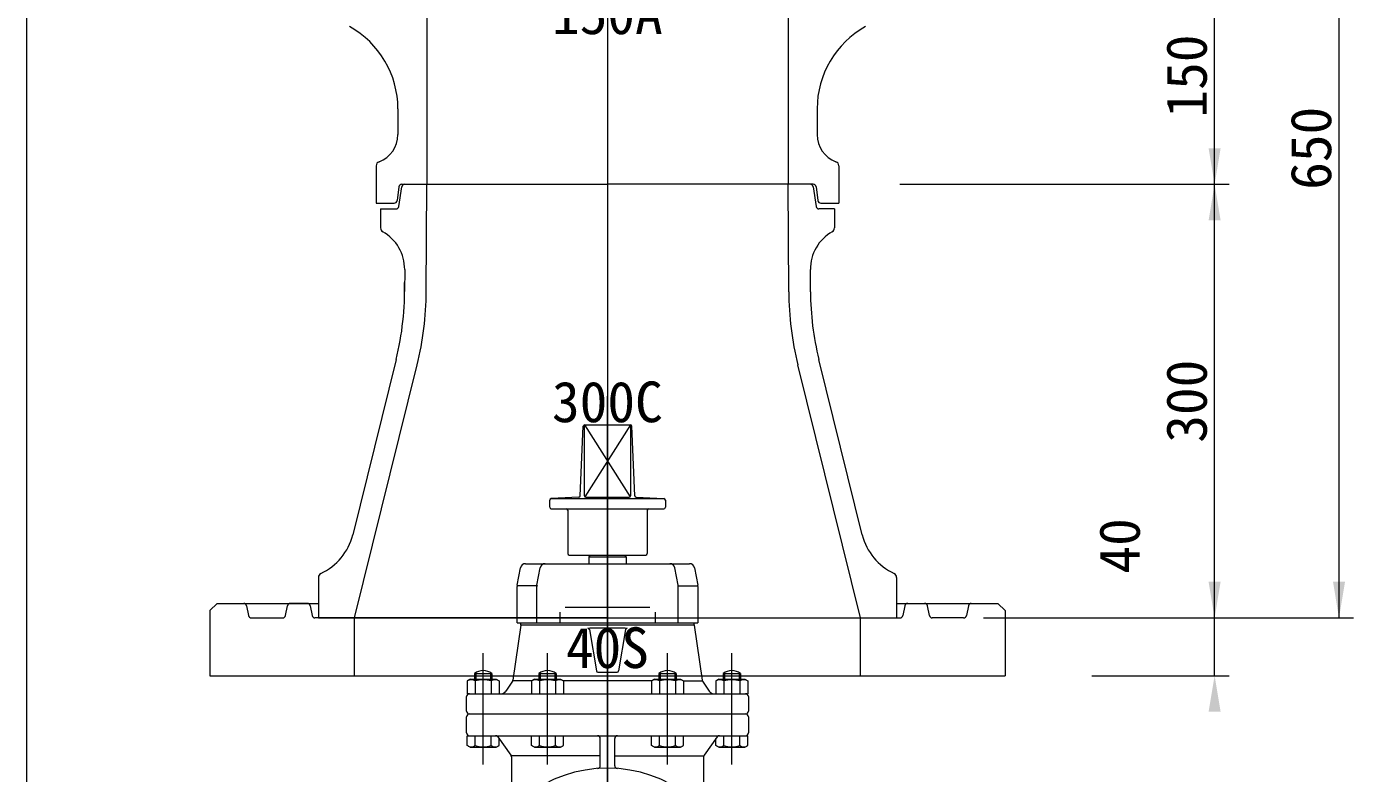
# Model space of a CAD drawing. Units: millimetres, scale not verified. Extents: x -6861 to 6881, y -3554 to 3095.
# Drawn here: x 1261 to 2179, y 2013 to 2530 of the extents above; entities that cross this region are included whole.
import ezdxf
from ezdxf.enums import TextEntityAlignment as Align

# ---------------------------------------------------------------- set-up
doc = ezdxf.new("R2010")
doc.units = ezdxf.units.MM
doc.header["$LTSCALE"] = 20
for name, color, linetype, lineweight in [('0-3_TEMP', 3, 'Continuous', 18), ('0-4_細線', 7, 'Continuous', 18), ('0-5_仕切弁', 7, 'Continuous', 18), ('0-6_寸法', 1, 'Continuous', 18), ('0-7_注釈', 1, 'Continuous', 18), ('0-9_枠線', 6, 'Continuous', 18)]:
    doc.layers.add(name, color=color, linetype=linetype, lineweight=lineweight)
doc.styles.add('ＭＳ ゴシック', font='')
doc.styles.get('ＭＳ ゴシック').set_extended_font_data('MS Gothic')

msp = doc.modelspace()

# ---------------------------------------------------------------- linework, layer by layer
at = {"layer": '0-3_TEMP'}
for p, q in [((1662.8, 2620.78), (1662.8, 2457.78)), ((1662.8, 2470.78), (1662.8, 2170.78)), ((1662.8, 2420.78), (1662.8, 2220.78)), ((1662.8, 2420.78), (1662.8, 2307.78)), ((1662.8, 2420.78), (1662.8, 2120.78)), ((1662.8, 2392.31), (1662.8, 1809)), ((1662.8, 1811.28), (1662.8, 2274.28)), ((1576.8, 2019.28), (1576.8, 2096.28)), ((1621.3, 2019.28), (1621.3, 2096.28)), ((1704.3, 2019.28), (1704.3, 2096.28)), ((1748.8, 2019.28), (1748.8, 2096.28))]:
    msp.add_line(p, q, dxfattribs=at)
at = {"layer": '0-4_細線'}
for p, q in [((1537.8, 2570.78), (1537.8, 2420.78)), ((1787.8, 2570.78), (1787.8, 2420.78)), ((1517.8, 2473.11), (1517.8, 2455.14)), ((1807.8, 2473.11), (1807.8, 2455.14)), ((1502.8, 2433.58), (1502.8, 2420.78)), ((1822.8, 2433.58), (1822.8, 2420.78)), ((1502.8, 2420.78), (1502.8, 2407.78)), ((1518.55, 2419.05), (1517.21, 2409.5)), ((1518.55, 2405.49), (1520.55, 2419.07)), ((1520.54, 2420.78), (1662.8, 2420.78)), ((1537.43, 2346.44), (1537.8, 2420.78)), ((1805.06, 2420.78), (1662.8, 2420.78)), ((1788.17, 2346.44), (1787.8, 2420.78)), ((1805.05, 2419.07), (1807.05, 2405.49)), ((1807.04, 2419.05), (1808.38, 2409.5)), ((1822.8, 2420.78), (1822.8, 2407.78)), ((1502.8, 2407.78), (1515.23, 2407.78)), ((1810.36, 2407.78), (1822.8, 2407.78)), ((1505.8, 2403.78), (1505.8, 2390.58)), ((1505.8, 2403.78), (1516.57, 2403.78)), ((1819.8, 2403.78), (1809.02, 2403.78)), ((1819.8, 2403.78), (1819.8, 2390.58)), ((1522.5, 2361.73), (1522.43, 2346.52)), ((1803.18, 2346.48), (1803.1, 2361.74)), ((1516.57, 2299.47), (1486.56, 2178.22)), ((1487.8, 2120.78), (1531.13, 2295.86)), ((1837.8, 2120.78), (1794.46, 2295.86)), ((1839.03, 2178.22), (1808.97, 2299.66)), ((1462.8, 2148.81), (1462.8, 2120.78)), ((1862.8, 2148.81), (1862.8, 2120.78)), ((1392.8, 2130.78), (1387.8, 2125.78)), ((1392.8, 2130.78), (1455.16, 2130.78)), ((1455.16, 2130.78), (1443.44, 2130.78)), ((1455.16, 2130.78), (1462.8, 2130.78)), ((1862.8, 2130.78), (1870.44, 2130.78)), ((1870.44, 2130.78), (1882.16, 2130.78)), ((1870.44, 2130.78), (1932.8, 2130.78)), ((1937.8, 2125.78), (1932.8, 2130.78)), ((1387.8, 2125.78), (1387.8, 2080.78)), ((1413.12, 2129.17), (1414.48, 2122.38)), ((1416.44, 2120.78), (1438.16, 2120.78)), ((1440.12, 2122.38), (1441.48, 2129.17)), ((1457.12, 2129.17), (1458.48, 2122.38)), ((1662.8, 2120.78), (1460.44, 2120.78)), ((1462.8, 2120.78), (1862.8, 2120.78)), ((1487.8, 2080.78), (1487.8, 2120.78)), ((1662.8, 2120.78), (1865.16, 2120.78)), ((1837.8, 2080.78), (1837.8, 2120.78)), ((1868.48, 2129.17), (1867.12, 2122.38)), ((1885.48, 2122.38), (1884.12, 2129.17)), ((1909.16, 2120.78), (1887.44, 2120.78)), ((1912.48, 2129.17), (1911.12, 2122.38)), ((1937.8, 2125.78), (1937.8, 2080.78)), ((1387.8, 2080.78), (1937.8, 2080.78))]:
    msp.add_line(p, q, dxfattribs=at)
for centre, radius, start, end in [((1452.8, 2473.11), 65, 0, 60.968), ((1872.8, 2473.11), 65, 119.032, 180), ((1497.8, 2455.14), 20, 290.354, 0), ((1827.8, 2455.14), 20, 180, 249.646), ((1505.8, 2433.58), 3, 110.354, 180), ((1819.8, 2433.58), 3, 0, 69.646), ((1520.54, 2418.78), 2, 90, 172.001), ((1522.52, 2418.78), 2, 90, 171.634), ((1803.07, 2418.78), 2, 8.366, 90), ((1805.06, 2418.78), 2, 7.999, 90), ((1515.23, 2409.78), 2, 270, 352.001), ((1516.57, 2405.78), 2, 270, 351.633), ((1809.02, 2405.78), 2, 188.367, 270), ((1810.36, 2409.78), 2, 187.999, 270), ((1508.8, 2390.58), 3, 180, 240.41), ((1492.5, 2361.88), 30, 359.713, 60.41), ((1833.1, 2361.89), 30, 119.608, 180.287), ((1816.8, 2390.58), 3, 299.608, 0), ((1322.43, 2347.52), 200, 346.099, 1.51), ((1322.43, 2347.52), 215, 346.099, 359.713), ((2003.17, 2347.52), 215, 180.287, 193.901), ((2003.17, 2347.48), 200, 180.287, 193.833), ((1447.73, 2187.83), 40, 294.84, 346.099), ((1877.86, 2187.83), 40, 193.901, 245.161), ((1465.8, 2148.81), 3, 114.838, 179.998), ((1859.8, 2148.81), 3, 0.002, 65.162), ((1411.16, 2128.78), 2, 11.309, 90), ((1443.44, 2128.78), 2, 90, 168.691), ((1455.16, 2128.78), 2, 11.309, 90), ((1870.44, 2128.78), 2, 90, 168.691), ((1882.16, 2128.78), 2, 11.309, 90), ((1914.44, 2128.78), 2, 90, 168.691), ((1416.44, 2122.78), 2, 191.309, 270), ((1438.16, 2122.78), 2, 270, 348.691), ((1460.44, 2122.78), 2, 191.309, 270), ((1865.16, 2122.78), 2, 270, 348.691), ((1887.44, 2122.78), 2, 191.309, 270), ((1909.16, 2122.78), 2, 270, 348.691)]:
    msp.add_arc(centre, radius, start, end, dxfattribs=at)
at = {"layer": '0-5_仕切弁'}
for p, q in [((1643.84, 2205.18), (1646, 2253.32)), ((1646.8, 2254.25), (1678.57, 2204.64)), ((1646.8, 2205.28), (1646.8, 2254.25)), ((1647, 2254.28), (1678.59, 2254.28)), ((1678.8, 2254.25), (1647.03, 2204.64)), ((1678.8, 2254.25), (1678.8, 2205.28)), ((1681.76, 2205.18), (1679.59, 2253.32)), ((1642.89, 2204.23), (1623.75, 2203.28)), ((1623.8, 2203.28), (1701.8, 2203.28)), ((1647.8, 2204.28), (1677.8, 2204.28)), ((1682.71, 2204.23), (1701.85, 2203.28)), ((1622.8, 2197.28), (1622.8, 2202.28)), ((1623.8, 2196.28), (1701.8, 2196.28)), ((1635.3, 2195.28), (1635.3, 2165.28)), ((1690.3, 2195.28), (1690.3, 2165.28)), ((1702.8, 2202.28), (1702.8, 2197.28)), ((1606.04, 2158.28), (1719.55, 2158.28)), ((1636.3, 2164.28), (1689.3, 2164.28)), ((1649.8, 2162.98), (1675.8, 2162.98)), ((1675.8, 2162.98), (1675.05, 2164.28)), ((1675.8, 2162.98), (1675.8, 2158.28)), ((1600.36, 2143.32), (1602.6, 2155.41)), ((1614.02, 2143.32), (1616.26, 2155.41)), ((1711.57, 2143.32), (1709.33, 2155.41)), ((1722.99, 2155.41), (1725.23, 2143.32)), ((1600.3, 2117.28), (1600.3, 2142.59)), ((1613.96, 2142.96), (1600.31, 2142.96)), ((1613.96, 2117.28), (1613.96, 2142.59)), ((1711.64, 2142.96), (1725.28, 2142.96)), ((1711.64, 2117.28), (1711.64, 2142.59)), ((1725.3, 2142.59), (1725.3, 2117.28)), ((1629.93, 2124.78), (1629.93, 2117.28)), ((1633.43, 2128.28), (1692.16, 2128.28)), ((1695.66, 2124.78), (1695.66, 2117.28)), ((1602.78, 2115.64), (1597.36, 2077.73)), ((1600.3, 2117.28), (1725.3, 2117.28)), ((1602.8, 2115.92), (1602.8, 2117.28)), ((1722.8, 2115.78), (1602.8, 2115.78)), ((1650.27, 2112.78), (1655.13, 2084.11)), ((1675.3, 2113.61), (1650.3, 2113.61)), ((1675.32, 2112.78), (1670.47, 2084.11)), ((1722.8, 2115.92), (1722.8, 2117.28)), ((1722.82, 2115.64), (1728.23, 2077.73)), ((1567.8, 2078.28), (1565.83, 2077.14)), ((1565.83, 2077.14), (1565.83, 2068.28)), ((1567.8, 2078.28), (1585.8, 2078.28)), ((1570.8, 2082.28), (1582.8, 2082.28)), ((1570.8, 2082.28), (1570.8, 2078.28)), ((1571.31, 2077.14), (1571.31, 2068.28)), ((1571.74, 2082.9), (1571.74, 2078.28)), ((1581.85, 2082.9), (1581.85, 2078.28)), ((1582.28, 2077.14), (1582.28, 2068.28)), ((1582.8, 2082.28), (1582.8, 2078.28)), ((1585.8, 2078.28), (1587.77, 2077.14)), ((1587.77, 2077.14), (1587.77, 2068.28)), ((1597.05, 2076.9), (1592.48, 2070.06)), ((1610.56, 2077.28), (1597.3, 2077.28)), ((1612.3, 2078.28), (1610.33, 2077.14)), ((1610.33, 2077.14), (1610.33, 2068.28)), ((1612.3, 2078.28), (1630.3, 2078.28)), ((1615.3, 2082.28), (1627.3, 2082.28)), ((1615.3, 2082.28), (1615.3, 2078.28)), ((1615.81, 2077.14), (1615.81, 2068.28)), ((1616.24, 2082.9), (1616.24, 2078.28)), ((1626.35, 2082.9), (1626.35, 2078.28)), ((1626.78, 2077.14), (1626.78, 2068.28)), ((1627.3, 2082.28), (1627.3, 2078.28)), ((1630.3, 2078.28), (1632.27, 2077.14)), ((1693.56, 2077.28), (1632.03, 2077.28)), ((1632.27, 2077.14), (1632.27, 2068.28)), ((1656.11, 2083.28), (1669.48, 2083.28)), ((1695.3, 2078.28), (1693.33, 2077.14)), ((1693.33, 2077.14), (1693.33, 2068.28)), ((1695.3, 2078.28), (1713.3, 2078.28)), ((1698.3, 2082.28), (1710.3, 2082.28)), ((1698.3, 2082.28), (1698.3, 2078.28)), ((1698.81, 2077.14), (1698.81, 2068.28)), ((1699.24, 2082.9), (1699.24, 2078.28)), ((1709.35, 2082.9), (1709.35, 2078.28)), ((1709.78, 2077.14), (1709.78, 2068.28)), ((1710.3, 2082.28), (1710.3, 2078.28)), ((1713.3, 2078.28), (1715.27, 2077.14)), ((1715.03, 2077.28), (1728.3, 2077.28)), ((1715.27, 2077.14), (1715.27, 2068.28)), ((1728.55, 2076.9), (1733.11, 2070.06)), ((1739.8, 2078.28), (1737.83, 2077.14)), ((1737.83, 2077.14), (1737.83, 2068.28)), ((1739.8, 2078.28), (1757.8, 2078.28)), ((1742.8, 2082.28), (1754.8, 2082.28)), ((1742.8, 2082.28), (1742.8, 2078.28)), ((1743.31, 2077.14), (1743.31, 2068.28)), ((1743.74, 2082.9), (1743.74, 2078.28)), ((1753.85, 2082.9), (1753.85, 2078.28)), ((1754.28, 2077.14), (1754.28, 2068.28)), ((1754.8, 2082.28), (1754.8, 2078.28)), ((1757.8, 2078.28), (1759.77, 2077.14)), ((1759.77, 2077.14), (1759.77, 2068.28)), ((1565.3, 2056.28), (1565.3, 2066.28)), ((1565.83, 2068.28), (1759.77, 2068.28)), ((1589.48, 2068.29), (1589.48, 2068.28)), ((1736.11, 2068.28), (1736.11, 2068.29)), ((1760.3, 2066.28), (1760.3, 2056.28)), ((1565.3, 2041.28), (1565.3, 2052.28)), ((1567.3, 2054.28), (1758.3, 2054.28)), ((1760.3, 2052.28), (1760.3, 2041.28)), ((1565.83, 2039.28), (1759.77, 2039.28)), ((1565.83, 2032.41), (1565.83, 2039.28)), ((1571.31, 2032.41), (1571.31, 2039.28)), ((1582.28, 2032.41), (1582.28, 2039.28)), ((1586.9, 2038.44), (1595.92, 2025.8)), ((1610.33, 2032.41), (1610.33, 2039.28)), ((1615.81, 2032.41), (1615.81, 2039.28)), ((1626.78, 2032.41), (1626.78, 2039.28)), ((1632.27, 2032.41), (1632.27, 2039.28)), ((1693.33, 2032.41), (1693.33, 2039.28)), ((1698.81, 2032.41), (1698.81, 2039.28)), ((1709.78, 2032.41), (1709.78, 2039.28)), ((1715.27, 2032.41), (1715.27, 2039.28)), ((1738.7, 2038.44), (1729.67, 2025.8)), ((1743.31, 2032.41), (1743.31, 2039.28)), ((1754.28, 2032.41), (1754.28, 2039.28)), ((1759.77, 2032.41), (1759.77, 2039.28)), ((1567.8, 2031.28), (1565.83, 2032.41)), ((1567.8, 2031.28), (1585.8, 2031.28)), ((1585.8, 2031.28), (1587.77, 2032.41)), ((1587.77, 2032.41), (1587.77, 2037.22)), ((1612.3, 2031.28), (1610.33, 2032.41)), ((1612.3, 2031.28), (1630.3, 2031.28)), ((1630.3, 2031.28), (1632.27, 2032.41)), ((1657.8, 2018.52), (1657.8, 2037.28)), ((1667.8, 2018.52), (1667.8, 2037.28)), ((1695.3, 2031.28), (1693.33, 2032.41)), ((1695.3, 2031.28), (1713.3, 2031.28)), ((1713.3, 2031.28), (1715.27, 2032.41)), ((1737.83, 2032.41), (1737.83, 2037.22)), ((1739.8, 2031.28), (1737.83, 2032.41)), ((1739.8, 2031.28), (1757.8, 2031.28)), ((1757.8, 2031.28), (1759.77, 2032.41)), ((1657.8, 2025.28), (1596.3, 2025.28)), ((1596.3, 2024.64), (1596.3, 1988.57)), ((1667.8, 2025.28), (1729.3, 2025.28)), ((1729.3, 2024.64), (1729.3, 1988.57))]:
    msp.add_line(p, q, dxfattribs=at)
msp.add_lwpolyline([(1650.55, 2164.28), (1649.8, 2162.98), (1649.8, 2158.28)], dxfattribs=at)
for centre, radius, start, end in [((1647, 2253.28), 1, 90, 177.423), ((1678.59, 2253.28), 1, 2.577, 90), ((1623.8, 2202.28), 1, 90, 180), ((1642.84, 2205.23), 1, 272.859, 357.423), ((1647.8, 2205.28), 1, 180, 270), ((1677.8, 2205.28), 1, 270, 0), ((1682.75, 2205.23), 1, 182.577, 267.141), ((1701.8, 2202.28), 1, 0, 90), ((1623.8, 2197.28), 1, 180, 270), ((1634.3, 2195.28), 1, 0, 90), ((1691.3, 2195.28), 1, 90, 180), ((1701.8, 2197.28), 1, 270, 0), ((1606.04, 2154.78), 3.5, 90, 169.509), ((1619.71, 2154.78), 3.5, 90, 169.509), ((1636.3, 2165.28), 1, 180, 270), ((1689.3, 2165.28), 1, 270, 0), ((1705.89, 2154.78), 3.5, 10.491, 90), ((1719.55, 2154.78), 3.5, 10.491, 90), ((1604.3, 2142.59), 4, 169.509, 180), ((1617.96, 2142.59), 4, 169.509, 180), ((1707.64, 2142.59), 4, 0, 10.491), ((1721.3, 2142.59), 4, 0, 10.491), ((1600.8, 2115.92), 2, 351.87, 0), ((1649.29, 2112.61), 1, 9.614, 90), ((1676.31, 2112.61), 1, 90, 170.386), ((1724.8, 2115.92), 2, 180, 188.13), ((1576.8, 2074.28), 10, 53.13, 126.87), ((1621.3, 2074.28), 10, 53.13, 126.87), ((1656.11, 2084.28), 1, 189.614, 270), ((1669.48, 2084.28), 1, 270, 350.386), ((1704.3, 2074.28), 10, 53.13, 126.87), ((1748.8, 2074.28), 10, 53.13, 126.87), ((1568.57, 2073.13), 4.86, 55.616, 115.616), ((1576.8, 2059.84), 18.15, 72.412, 107.588), ((1585.02, 2073.13), 4.86, 64.384, 124.384), ((1595.38, 2078.01), 2, 326.31, 351.87), ((1613.07, 2073.13), 4.86, 55.616, 115.616), ((1621.3, 2059.84), 18.15, 72.412, 107.588), ((1629.52, 2073.13), 4.86, 64.384, 124.384), ((1696.07, 2073.13), 4.86, 55.616, 115.616), ((1704.3, 2059.84), 18.15, 72.412, 107.588), ((1712.52, 2073.13), 4.86, 64.384, 124.384), ((1730.21, 2078.01), 2, 188.13, 213.69), ((1740.57, 2073.13), 4.86, 55.616, 115.616), ((1748.8, 2059.84), 18.15, 72.412, 107.588), ((1757.02, 2073.13), 4.86, 64.384, 124.384), ((1567.3, 2066.28), 2, 90, 180), ((1589.16, 2072.28), 4, 274.646, 326.31), ((1736.44, 2072.28), 4, 213.69, 265.354), ((1758.3, 2066.28), 2, 0, 90), ((1567.3, 2056.28), 2, 180, 270), ((1758.3, 2056.28), 2, 270, 0), ((1567.3, 2052.28), 2, 90, 180), ((1758.3, 2052.28), 2, 0, 90), ((1567.3, 2041.28), 2, 180, 270), ((1585.27, 2037.28), 2, 35.538, 90), ((1655.8, 2037.28), 2, 0, 90), ((1669.8, 2037.28), 2, 90, 180), ((1740.33, 2037.28), 2, 90, 144.462), ((1758.3, 2041.28), 2, 270, 0), ((1568.57, 2036.42), 4.86, 244.384, 304.384), ((1576.8, 2049.72), 18.15, 252.412, 287.588), ((1585.02, 2036.42), 4.86, 235.616, 295.616), ((1613.07, 2036.42), 4.86, 244.384, 304.384), ((1621.3, 2049.72), 18.15, 252.412, 287.588), ((1629.52, 2036.42), 4.86, 235.616, 295.616), ((1696.07, 2036.42), 4.86, 244.384, 304.384), ((1704.3, 2049.72), 18.15, 252.412, 287.588), ((1712.52, 2036.42), 4.86, 235.616, 295.616), ((1740.57, 2036.42), 4.86, 244.384, 304.384), ((1748.8, 2049.72), 18.15, 252.412, 287.588), ((1757.02, 2036.42), 4.86, 235.616, 295.616), ((1594.3, 2024.64), 2, 0, 35.538), ((1731.3, 2024.64), 2, 144.462, 180), ((1662.8, 1924.28), 92.5, 300.516, 239.484), ((1655.8, 2018.52), 2, 274.248, 0), ((1669.8, 2018.52), 2, 180, 265.752)]:
    msp.add_arc(centre, radius, start, end, dxfattribs=at)
at = {"layer": '0-6_寸法'}
for p, q in [((2168.79, 2120.78), (2168.79, 2770.78)), ((1865.06, 2420.78), (2092.74, 2420.78)), ((1865.06, 2420.78), (2092.74, 2420.78)), ((1922.8, 2120.78), (2092.74, 2120.78)), ((1922.8, 2120.78), (2178.79, 2120.78)), ((1922.8, 2120.78), (2092.74, 2120.78)), ((2082.74, 2080.78), (2082.74, 2120.78)), ((1997.8, 2080.78), (2092.74, 2080.78))]:
    msp.add_line(p, q, dxfattribs=at)
msp.add_lwpolyline([(2082.74, 2120.78), (2082.74, 2420.78), (2082.74, 2570.78), (2082.74, 2620.78)], dxfattribs=at)
for points in [[(2078.57, 2445.78), (2082.74, 2420.78), (2086.9, 2445.78)], [(2078.57, 2395.78), (2082.74, 2420.78), (2086.9, 2395.78)], [(2078.57, 2145.78), (2082.74, 2120.78), (2086.9, 2145.78)], [(2078.57, 2145.78), (2082.74, 2120.78), (2086.9, 2145.78)], [(2164.63, 2145.78), (2168.79, 2120.78), (2172.96, 2145.78)], [(2078.57, 2055.78), (2082.74, 2080.78), (2086.9, 2055.78)], [(2078.57, 2055.78), (2078.57, 2055.78), (2078.57, 2055.78)]]:
    msp.add_solid(points, dxfattribs=at)
at = {"layer": '0-9_枠線'}
msp.add_line((1260.93, 3094.96), (1260.93, -705.04), dxfattribs=at)

# ---------------------------------------------------------------- texts
at = {"layer": '0-6_寸法', "style": 'ＭＳ ゴシック'}
for s, p in [('150', (2085.78, 2466.98)), ('650', (2171.83, 2416.98)), ('300', (2085.78, 2241.98)), ('40', (2039.44, 2151.45))]:
    msp.add_text(s, height=28.15, rotation=90, dxfattribs=at).set_placement(p, align=Align.BOTTOM_LEFT)
at = {"layer": '0-7_注釈', "style": 'ＭＳ ゴシック'}
for s, p in [('150A', (1624.4, 2516.24)), ('300C', (1624.4, 2247.74)), ('40S', (1634, 2077.62))]:
    msp.add_text(s, height=28.15, dxfattribs=at).set_placement(p, align=Align.BOTTOM_LEFT)

doc.saveas('drawing.dxf')
